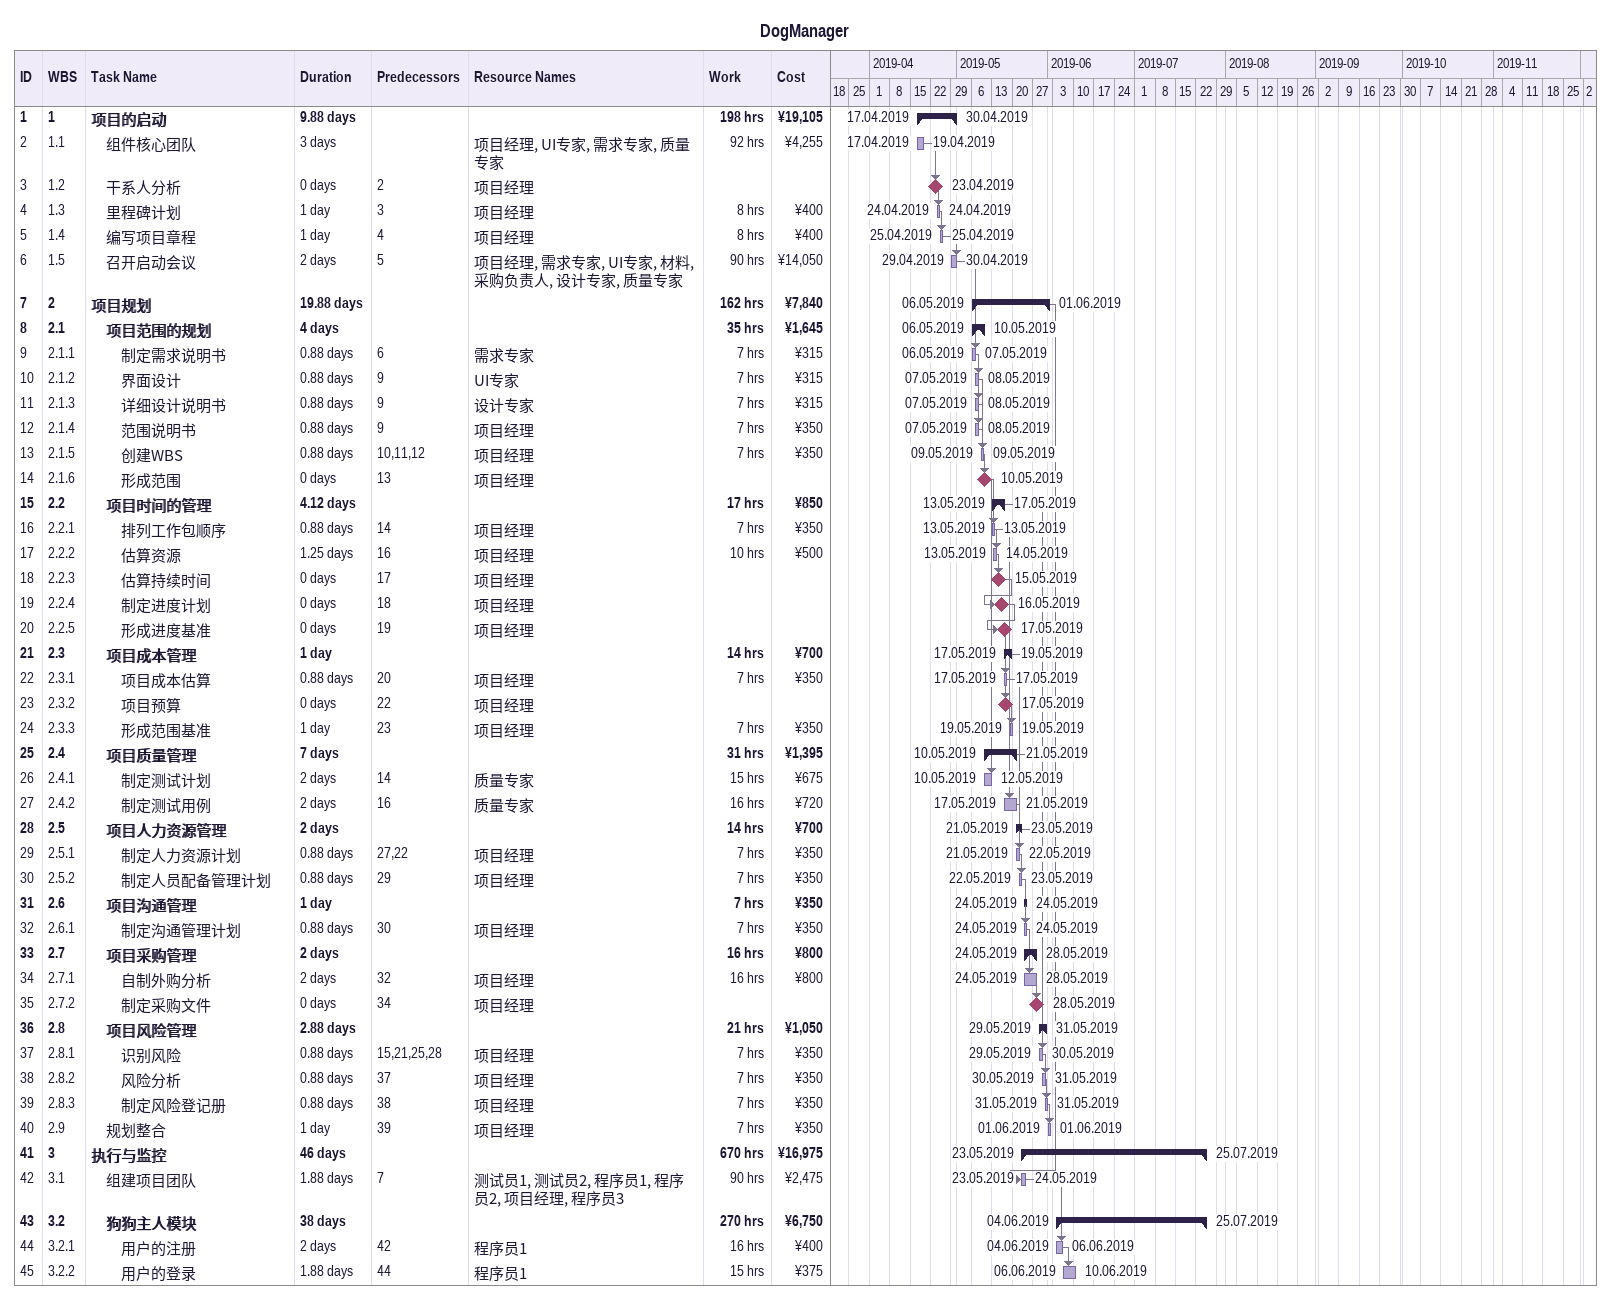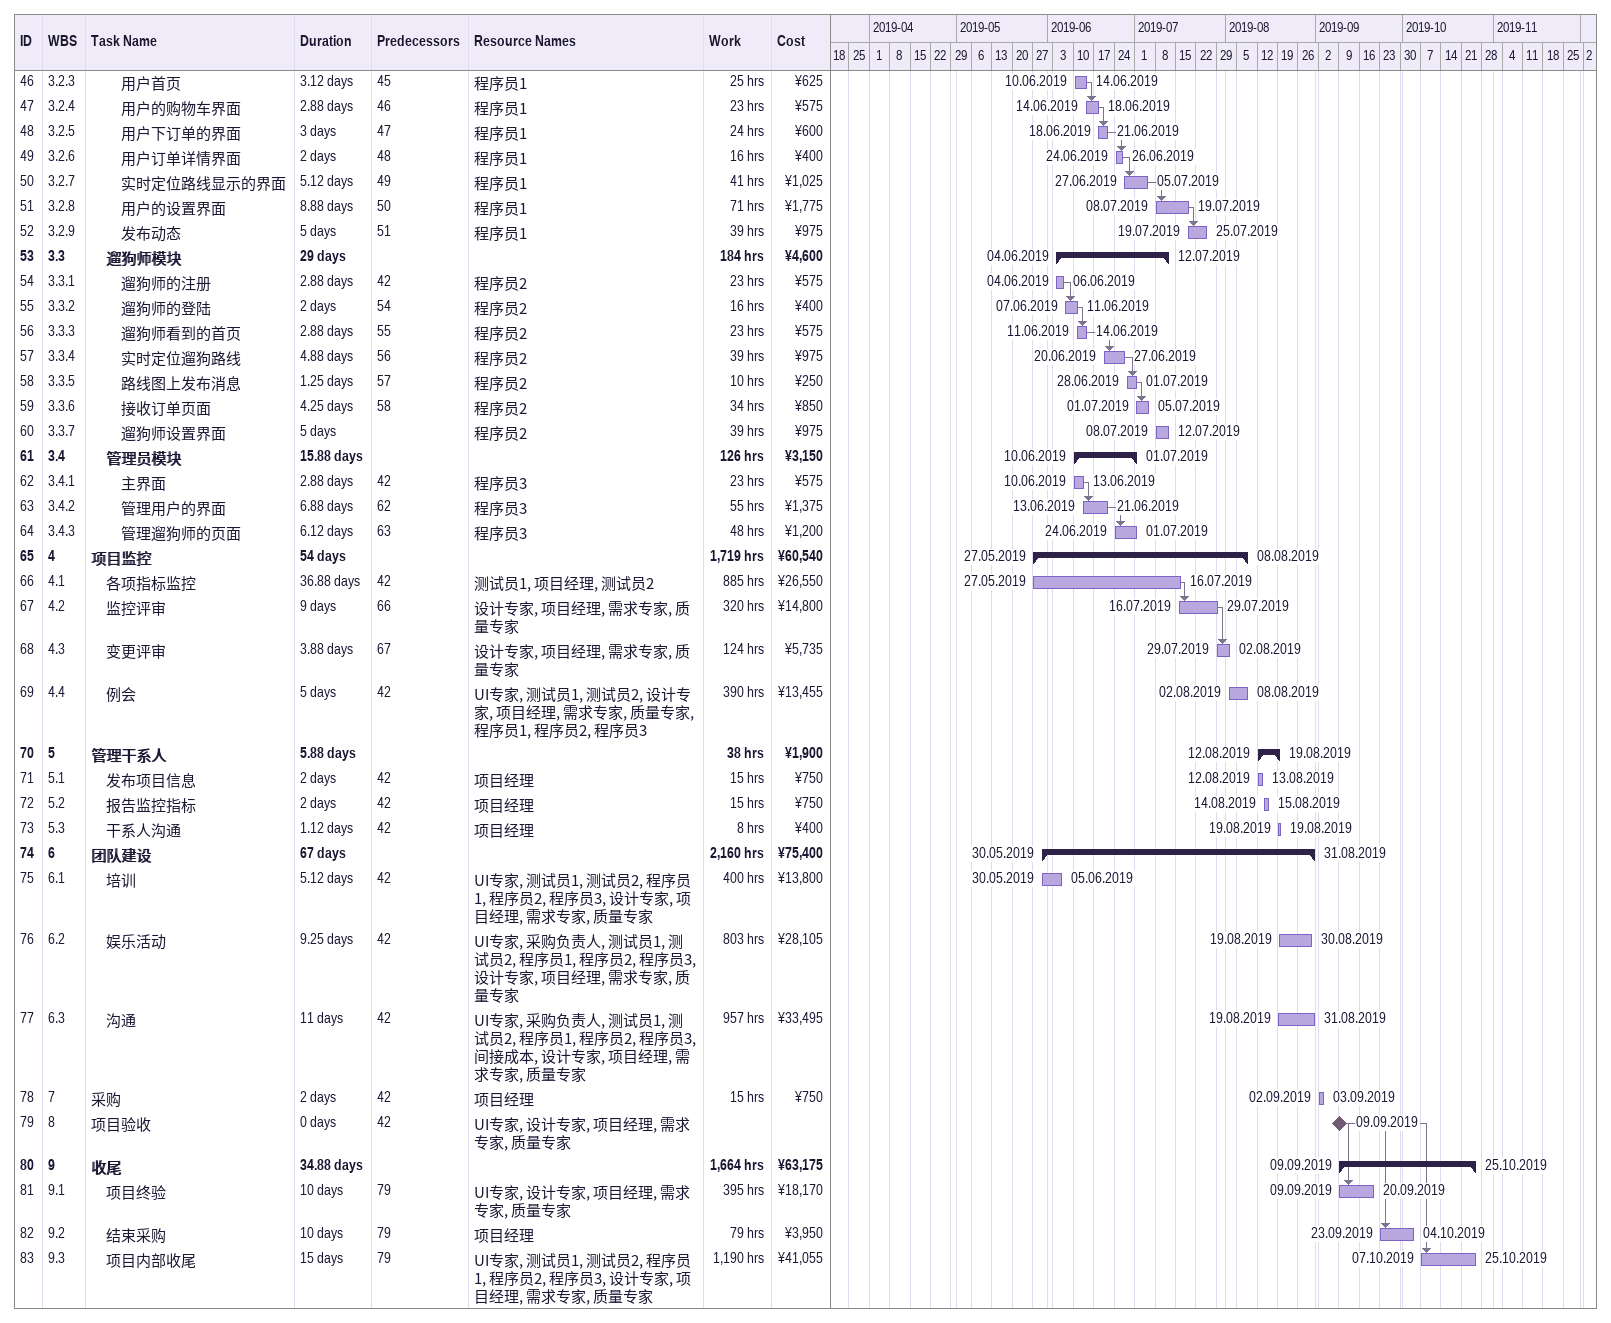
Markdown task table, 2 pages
DogManager

| ID | WBS | Task | Duration | Start | Finish | Predecessors | Resources | Work (h) | Cost (¥) |
|---|---|---|---|---|---|---|---|---|---|
| 1 | 1 | **项目的启动** | 9.88d | 2019-04-17 | 2019-04-30 |  |  | 198 | 19105 |
| 2 | 1.1 | 组件核心团队 | 3d | 2019-04-17 | 2019-04-19 |  | 项目经理, UI专家, 需求专家, 质量专家 | 92 | 4255 |
| 3 | 1.2 | 干系人分析 | 0d | 2019-04-23 | 2019-04-23 | 2 | 项目经理 |  |  |
| 4 | 1.3 | 里程碑计划 | 1d | 2019-04-24 | 2019-04-24 | 3 | 项目经理 | 8 | 400 |
| 5 | 1.4 | 编写项目章程 | 1d | 2019-04-25 | 2019-04-25 | 4 | 项目经理 | 8 | 400 |
| 6 | 1.5 | 召开启动会议 | 2d | 2019-04-29 | 2019-04-30 | 5 | 项目经理, 需求专家, UI专家, 材料, 采购负责人, 设计专家, 质量专家 | 90 | 14050 |
| 7 | 2 | **项目规划** | 19.88d | 2019-05-06 | 2019-06-01 |  |  | 162 | 7840 |
| 8 | 2.1 | **项目范围的规划** | 4d | 2019-05-06 | 2019-05-10 |  |  | 35 | 1645 |
| 9 | 2.1.1 | 制定需求说明书 | 0.88d | 2019-05-06 | 2019-05-07 | 6 | 需求专家 | 7 | 315 |
| 10 | 2.1.2 | 界面设计 | 0.88d | 2019-05-07 | 2019-05-08 | 9 | UI专家 | 7 | 315 |
| 11 | 2.1.3 | 详细设计说明书 | 0.88d | 2019-05-07 | 2019-05-08 | 9 | 设计专家 | 7 | 315 |
| 12 | 2.1.4 | 范围说明书 | 0.88d | 2019-05-07 | 2019-05-08 | 9 | 项目经理 | 7 | 350 |
| 13 | 2.1.5 | 创建WBS | 0.88d | 2019-05-09 | 2019-05-09 | 10, 11, 12 | 项目经理 | 7 | 350 |
| 14 | 2.1.6 | 形成范围 | 0d | 2019-05-10 | 2019-05-10 | 13 | 项目经理 |  |  |
| 15 | 2.2 | **项目时间的管理** | 4.12d | 2019-05-13 | 2019-05-17 |  |  | 17 | 850 |
| 16 | 2.2.1 | 排列工作包顺序 | 0.88d | 2019-05-13 | 2019-05-13 | 14 | 项目经理 | 7 | 350 |
| 17 | 2.2.2 | 估算资源 | 1.25d | 2019-05-13 | 2019-05-14 | 16 | 项目经理 | 10 | 500 |
| 18 | 2.2.3 | 估算持续时间 | 0d | 2019-05-15 | 2019-05-15 | 17 | 项目经理 |  |  |
| 19 | 2.2.4 | 制定进度计划 | 0d | 2019-05-16 | 2019-05-16 | 18 | 项目经理 |  |  |
| 20 | 2.2.5 | 形成进度基准 | 0d | 2019-05-17 | 2019-05-17 | 19 | 项目经理 |  |  |
| 21 | 2.3 | **项目成本管理** | 1d | 2019-05-17 | 2019-05-19 |  |  | 14 | 700 |
| 22 | 2.3.1 | 项目成本估算 | 0.88d | 2019-05-17 | 2019-05-17 | 20 | 项目经理 | 7 | 350 |
| 23 | 2.3.2 | 项目预算 | 0d | 2019-05-17 | 2019-05-17 | 22 | 项目经理 |  |  |
| 24 | 2.3.3 | 形成范围基准 | 1d | 2019-05-19 | 2019-05-19 | 23 | 项目经理 | 7 | 350 |
| 25 | 2.4 | **项目质量管理** | 7d | 2019-05-10 | 2019-05-21 |  |  | 31 | 1395 |
| 26 | 2.4.1 | 制定测试计划 | 2d | 2019-05-10 | 2019-05-12 | 14 | 质量专家 | 15 | 675 |
| 27 | 2.4.2 | 制定测试用例 | 2d | 2019-05-17 | 2019-05-21 | 16 | 质量专家 | 16 | 720 |
| 28 | 2.5 | **项目人力资源管理** | 2d | 2019-05-21 | 2019-05-23 |  |  | 14 | 700 |
| 29 | 2.5.1 | 制定人力资源计划 | 0.88d | 2019-05-21 | 2019-05-22 | 27, 22 | 项目经理 | 7 | 350 |
| 30 | 2.5.2 | 制定人员配备管理计划 | 0.88d | 2019-05-22 | 2019-05-23 | 29 | 项目经理 | 7 | 350 |
| 31 | 2.6 | **项目沟通管理** | 1d | 2019-05-24 | 2019-05-24 |  |  | 7 | 350 |
| 32 | 2.6.1 | 制定沟通管理计划 | 0.88d | 2019-05-24 | 2019-05-24 | 30 | 项目经理 | 7 | 350 |
| 33 | 2.7 | **项目采购管理** | 2d | 2019-05-24 | 2019-05-28 |  |  | 16 | 800 |
| 34 | 2.7.1 | 自制外购分析 | 2d | 2019-05-24 | 2019-05-28 | 32 | 项目经理 | 16 | 800 |
| 35 | 2.7.2 | 制定采购文件 | 0d | 2019-05-28 | 2019-05-28 | 34 | 项目经理 |  |  |
| 36 | 2.8 | **项目风险管理** | 2.88d | 2019-05-29 | 2019-05-31 |  |  | 21 | 1050 |
| 37 | 2.8.1 | 识别风险 | 0.88d | 2019-05-29 | 2019-05-30 | 15, 21, 25, 28 | 项目经理 | 7 | 350 |
| 38 | 2.8.2 | 风险分析 | 0.88d | 2019-05-30 | 2019-05-31 | 37 | 项目经理 | 7 | 350 |
| 39 | 2.8.3 | 制定风险登记册 | 0.88d | 2019-05-31 | 2019-05-31 | 38 | 项目经理 | 7 | 350 |
| 40 | 2.9 | 规划整合 | 1d | 2019-06-01 | 2019-06-01 | 39 | 项目经理 | 7 | 350 |
| 41 | 3 | **执行与监控** | 46d | 2019-05-23 | 2019-07-25 |  |  | 670 | 16975 |
| 42 | 3.1 | 组建项目团队 | 1.88d | 2019-05-23 | 2019-05-24 | 7 | 测试员1, 测试员2, 程序员1, 程序员2, 项目经理, 程序员3 | 90 | 2475 |
| 43 | 3.2 | **狗狗主人模块** | 38d | 2019-06-04 | 2019-07-25 |  |  | 270 | 6750 |
| 44 | 3.2.1 | 用户的注册 | 2d | 2019-06-04 | 2019-06-06 | 42 | 程序员1 | 16 | 400 |
| 45 | 3.2.2 | 用户的登录 | 1.88d | 2019-06-06 | 2019-06-10 | 44 | 程序员1 | 15 | 375 |
| 46 | 3.2.3 | 用户首页 | 3.12d | 2019-06-10 | 2019-06-14 | 45 | 程序员1 | 25 | 625 |
| 47 | 3.2.4 | 用户的购物车界面 | 2.88d | 2019-06-14 | 2019-06-18 | 46 | 程序员1 | 23 | 575 |
| 48 | 3.2.5 | 用户下订单的界面 | 3d | 2019-06-18 | 2019-06-21 | 47 | 程序员1 | 24 | 600 |
| 49 | 3.2.6 | 用户订单详情界面 | 2d | 2019-06-24 | 2019-06-26 | 48 | 程序员1 | 16 | 400 |
| 50 | 3.2.7 | 实时定位路线显示的界面 | 5.12d | 2019-06-27 | 2019-07-05 | 49 | 程序员1 | 41 | 1025 |
| 51 | 3.2.8 | 用户的设置界面 | 8.88d | 2019-07-08 | 2019-07-19 | 50 | 程序员1 | 71 | 1775 |
| 52 | 3.2.9 | 发布动态 | 5d | 2019-07-19 | 2019-07-25 | 51 | 程序员1 | 39 | 975 |
| 53 | 3.3 | **遛狗师模块** | 29d | 2019-06-04 | 2019-07-12 |  |  | 184 | 4600 |
| 54 | 3.3.1 | 遛狗师的注册 | 2.88d | 2019-06-04 | 2019-06-06 | 42 | 程序员2 | 23 | 575 |
| 55 | 3.3.2 | 遛狗师的登陆 | 2d | 2019-06-07 | 2019-06-11 | 54 | 程序员2 | 16 | 400 |
| 56 | 3.3.3 | 遛狗师看到的首页 | 2.88d | 2019-06-11 | 2019-06-14 | 55 | 程序员2 | 23 | 575 |
| 57 | 3.3.4 | 实时定位遛狗路线 | 4.88d | 2019-06-20 | 2019-06-27 | 56 | 程序员2 | 39 | 975 |
| 58 | 3.3.5 | 路线图上发布消息 | 1.25d | 2019-06-28 | 2019-07-01 | 57 | 程序员2 | 10 | 250 |
| 59 | 3.3.6 | 接收订单页面 | 4.25d | 2019-07-01 | 2019-07-05 | 58 | 程序员2 | 34 | 850 |
| 60 | 3.3.7 | 遛狗师设置界面 | 5d | 2019-07-08 | 2019-07-12 |  | 程序员2 | 39 | 975 |
| 61 | 3.4 | **管理员模块** | 15.88d | 2019-06-10 | 2019-07-01 |  |  | 126 | 3150 |
| 62 | 3.4.1 | 主界面 | 2.88d | 2019-06-10 | 2019-06-13 | 42 | 程序员3 | 23 | 575 |
| 63 | 3.4.2 | 管理用户的界面 | 6.88d | 2019-06-13 | 2019-06-21 | 62 | 程序员3 | 55 | 1375 |
| 64 | 3.4.3 | 管理遛狗师的页面 | 6.12d | 2019-06-24 | 2019-07-01 | 63 | 程序员3 | 48 | 1200 |
| 65 | 4 | **项目监控** | 54d | 2019-05-27 | 2019-08-08 |  |  | 1719 | 60540 |
| 66 | 4.1 | 各项指标监控 | 36.88d | 2019-05-27 | 2019-07-16 | 42 | 测试员1, 项目经理, 测试员2 | 885 | 26550 |
| 67 | 4.2 | 监控评审 | 9d | 2019-07-16 | 2019-07-29 | 66 | 设计专家, 项目经理, 需求专家, 质量专家 | 320 | 14800 |
| 68 | 4.3 | 变更评审 | 3.88d | 2019-07-29 | 2019-08-02 | 67 | 设计专家, 项目经理, 需求专家, 质量专家 | 124 | 5735 |
| 69 | 4.4 | 例会 | 5d | 2019-08-02 | 2019-08-08 | 42 | UI专家, 测试员1, 测试员2, 设计专家, 项目经理, 需求专家, 质量专家, 程序员1, 程序员2, 程序员3 | 390 | 13455 |
| 70 | 5 | **管理干系人** | 5.88d | 2019-08-12 | 2019-08-19 |  |  | 38 | 1900 |
| 71 | 5.1 | 发布项目信息 | 2d | 2019-08-12 | 2019-08-13 | 42 | 项目经理 | 15 | 750 |
| 72 | 5.2 | 报告监控指标 | 2d | 2019-08-14 | 2019-08-15 | 42 | 项目经理 | 15 | 750 |
| 73 | 5.3 | 干系人沟通 | 1.12d | 2019-08-19 | 2019-08-19 | 42 | 项目经理 | 8 | 400 |
| 74 | 6 | **团队建设** | 67d | 2019-05-30 | 2019-08-31 |  |  | 2160 | 75400 |
| 75 | 6.1 | 培训 | 5.12d | 2019-05-30 | 2019-06-05 | 42 | UI专家, 测试员1, 测试员2, 程序员1, 程序员2, 程序员3, 设计专家, 项目经理, 需求专家, 质量专家 | 400 | 13800 |
| 76 | 6.2 | 娱乐活动 | 9.25d | 2019-08-19 | 2019-08-30 | 42 | UI专家, 采购负责人, 测试员1, 测试员2, 程序员1, 程序员2, 程序员3, 设计专家, 项目经理, 需求专家, 质量专家 | 803 | 28105 |
| 77 | 6.3 | 沟通 | 11d | 2019-08-19 | 2019-08-31 | 42 | UI专家, 采购负责人, 测试员1, 测试员2, 程序员1, 程序员2, 程序员3, 间接成本, 设计专家, 项目经理, 需求专家, 质量专家 | 957 | 33495 |
| 78 | 7 | 采购 | 2d | 2019-09-02 | 2019-09-03 | 42 | 项目经理 | 15 | 750 |
| 79 | 8 | 项目验收 | 0d | 2019-09-09 | 2019-09-09 | 42 | UI专家, 设计专家, 项目经理, 需求专家, 质量专家 |  |  |
| 80 | 9 | **收尾** | 34.88d | 2019-09-09 | 2019-10-25 |  |  | 1664 | 63175 |
| 81 | 9.1 | 项目终验 | 10d | 2019-09-09 | 2019-09-20 | 79 | UI专家, 设计专家, 项目经理, 需求专家, 质量专家 | 395 | 18170 |
| 82 | 9.2 | 结束采购 | 10d | 2019-09-23 | 2019-10-04 | 79 | 项目经理 | 79 | 3950 |
| 83 | 9.3 | 项目内部收尾 | 15d | 2019-10-07 | 2019-10-25 | 79 | UI专家, 测试员1, 测试员2, 程序员1, 程序员2, 程序员3, 设计专家, 项目经理, 需求专家, 质量专家 | 1190 | 41055 |
